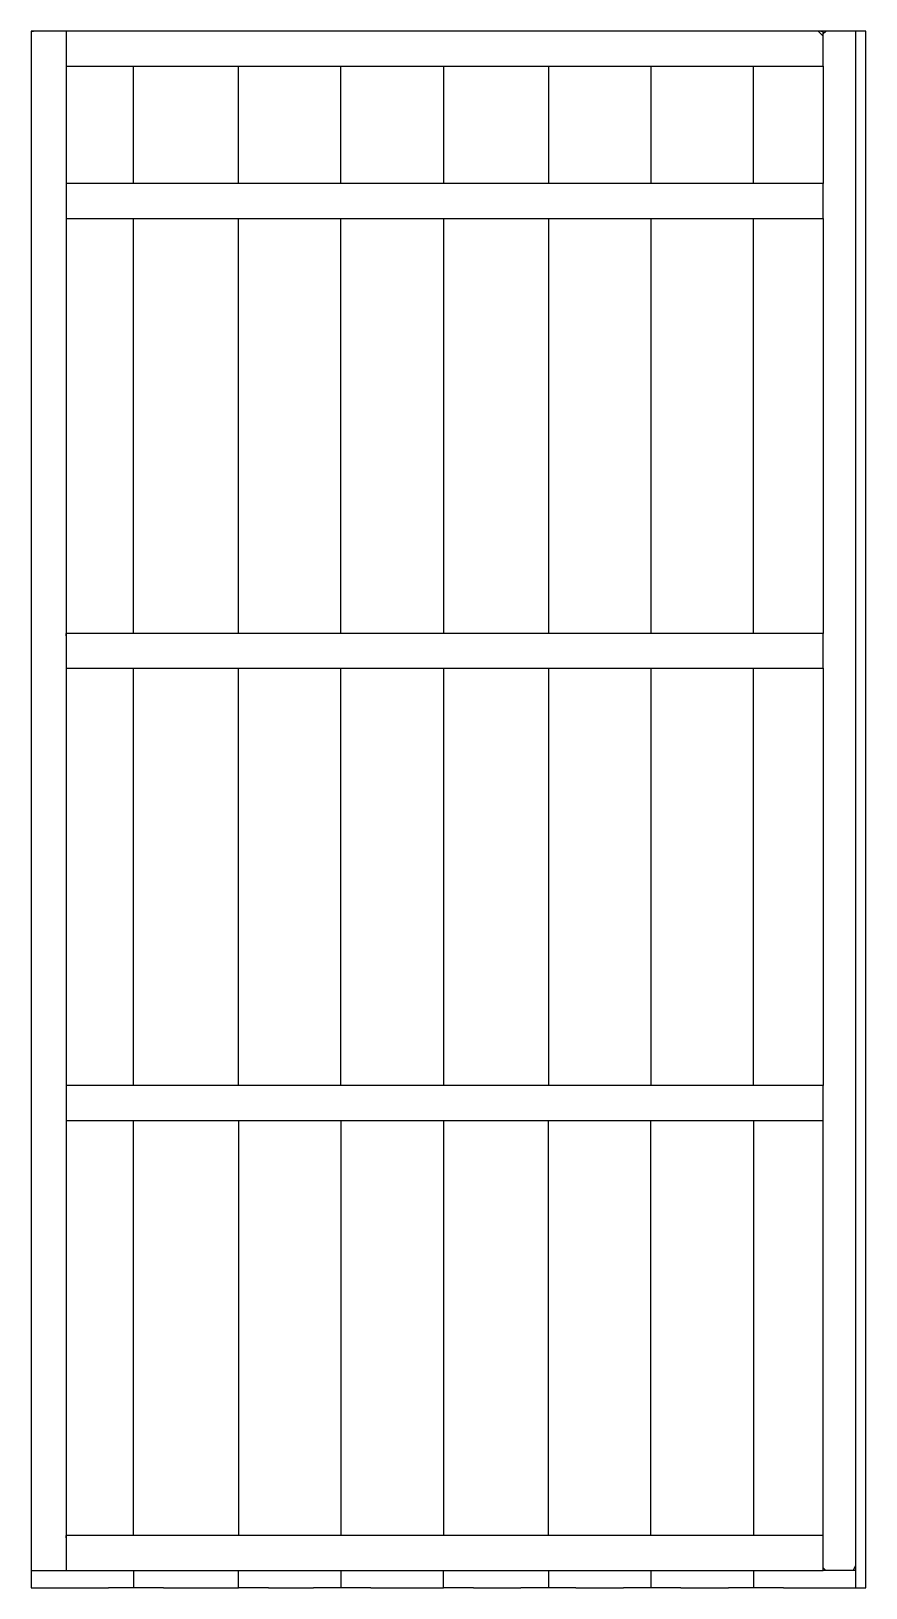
# Model space of a CAD drawing. Header units: millimetres. Extents: x -32864 to 44414, y -51818 to 3927.
# Drawn here: x -23452 to -22350, y -23077 to -21022 of the extents above; entities that cross this region are included whole.
import ezdxf

# ---------------------------------------------------------------- set-up
doc = ezdxf.new("R2010")
doc.units = ezdxf.units.MM
doc.header["$MEASUREMENT"] = 0
doc.layers.add('elements', color=4, linetype='Continuous', lineweight=25, true_color=0x00ffff)

# ---------------------------------------------------------------- blocks, each defined once
blk = doc.blocks.new('WallElement')
at = {"layer": 'elements', "color": 0, "linetype": 'ByBlock', "lineweight": -2}
for points in [[(0, 2055), (3.3, 2055)], [(46.2, 2055), (0, 2055), (0, 23.1), (46.2, 23.1)], [(46.2, 2055), (46.2, 2055)], [(46.2, 2055), (46.2, 2055)], [(46.2, 2055), (46.2, 2008.8), (46.2, 1989), (46.2, 1965.9), (46.2, 1946.1), (46.2, 1923.1), (46.2, 1900), (46.2, 1880.2), (46.2, 1857.1), (46.2, 1837.3), (46.2, 1814.2), (46.2, 1791.1), (46.2, 1771.3), (46.2, 1748.2), (46.2, 1728.4), (46.2, 1705.4), (46.2, 1682.3), (46.2, 1662.5), (46.2, 1639.4), (46.2, 1619.6), (46.2, 1596.5), (46.2, 1573.4), (46.2, 1553.6), (46.2, 1530.5), (46.2, 1510.7), (46.2, 1487.6), (46.2, 1467.9), (46.2, 1444.8), (46.2, 1421.7), (46.2, 1401.9), (46.2, 1378.8), (46.2, 1359), (46.2, 1335.9), (46.2, 1312.8), (46.2, 1293), (46.2, 1269.9), (46.2, 1250.2), (46.2, 1227.1), (46.2, 1204), (46.2, 1184.2), (46.2, 1161.1), (46.2, 1141.3), (46.2, 1118.2), (46.2, 1095.1), (46.2, 1075.3), (46.2, 1052.2), (46.2, 1032.4), (46.2, 1009.4), (46.2, 986.3), (46.2, 966.5), (46.2, 943.4), (46.2, 923.6), (46.2, 900.5), (46.2, 880.7), (46.2, 857.6), (46.2, 834.5), (46.2, 814.7), (46.2, 791.7), (46.2, 771.9), (46.2, 748.8), (46.2, 725.7), (46.2, 705.9), (46.2, 682.8), (46.2, 663), (46.2, 639.9), (46.2, 616.8), (46.2, 69.3)], [(1045.6, 2055), (46.2, 2055)], [(1039, 2055), (1045.6, 2048.4)], [(1042.3, 2055), (1045.6, 2055)], [(1045.6, 2055), (1045.6, 2055)], [(1045.6, 2051.7), (1048.9, 2055)], [(1088.5, 23.1), (1088.5, 2055), (1045.6, 2055)], [(1045.6, 2008.8), (1045.6, 2055)], [(1088.5, 2055), (1088.5, 2055)], [(1088.5, 0), (1101.7, 0), (1101.7, 2055), (1088.5, 2055)], [(46.2, 2008.8), (1045.6, 2008.8)], [(135.2, 1853.8), (135.2, 2008.8)], [(273.8, 1853.8), (273.8, 2008.8)], [(409, 1853.8), (409, 2008.8)], [(544.3, 2008.8), (544.3, 1853.8)], [(682.8, 2008.8), (682.8, 1853.8)], [(818, 2008.8), (818, 1853.8)], [(953.3, 1853.8), (953.3, 2008.8)], [(1045.6, 2008.8), (1045.6, 1853.8)], [(1045.6, 1853.8), (46.2, 1853.8)], [(1045.6, 1807.6), (1045.6, 1853.8)], [(46.2, 1807.6), (1045.6, 1807.6)], [(135.2, 1260), (135.2, 1807.6)], [(273.8, 1260), (273.8, 1807.6)], [(409, 1260), (409, 1807.6)], [(544.3, 1807.6), (544.3, 1260)], [(682.8, 1807.6), (682.8, 1260)], [(818, 1807.6), (818, 1260)], [(953.3, 1260), (953.3, 1807.6)], [(1045.6, 1807.6), (1045.6, 1260)], [(46.2, 1256.8), (46.2, 1260)], [(1045.6, 1260), (46.2, 1260)], [(1045.6, 1213.9), (1045.6, 1260)], [(46.2, 1213.9), (46.2, 1213.9)], [(46.2, 1213.9), (1045.6, 1213.9)], [(135.2, 663), (135.2, 1213.9)], [(273.8, 663), (273.8, 1213.9)], [(409, 663), (409, 1213.9)], [(544.3, 1213.9), (544.3, 663)], [(682.8, 1213.9), (682.8, 663)], [(818, 1213.9), (818, 663)], [(953.3, 663), (953.3, 1213.9)], [(1045.6, 1213.9), (1045.6, 1213.9)], [(1045.6, 1213.9), (1045.6, 663)], [(1045.6, 663), (46.2, 663)], [(1045.6, 616.8), (1045.6, 663)], [(46.2, 616.8), (1045.6, 616.8)], [(135.2, 69.3), (135.2, 616.8)], [(273.8, 616.8), (273.8, 69.3)], [(409, 616.8), (409, 69.3)], [(544.3, 616.8), (544.3, 69.3)], [(682.8, 69.3), (682.8, 616.8)], [(818, 69.3), (818, 616.8)], [(953.3, 616.8), (953.3, 69.3)], [(1045.6, 23.1), (1045.6, 616.8)], [(46.2, 66), (46.2, 69.3)], [(1045.6, 69.3), (46.2, 69.3), (46.2, 23.1), (1045.6, 23.1)], [(0, 23.1), (0, 23.1)], [(0, 23.1), (0, 0), (36.3, 0)], [(46.2, 23.1), (46.2, 23.1)], [(135.2, 23.1), (135.2, 0), (102.3, 0)], [(313.4, 0), (273.8, 0), (273.8, 23.1)], [(409, 23.1), (409, 0), (372.7, 0)], [(583.8, 0), (544.3, 0), (544.3, 23.1)], [(682.8, 23.1), (682.8, 0), (646.5, 0)], [(818, 23.1), (818, 0), (781.8, 0)], [(953.3, 23.1), (953.3, 0), (920.3, 0)], [(1045.6, 26.4), (1048.9, 23.1)], [(1045.6, 23.1), (1045.6, 23.1)], [(1055.5, 0), (1088.5, 0), (1088.5, 23.1), (1045.6, 23.1)], [(1085.2, 23.1), (1088.5, 29.7)], [(1088.5, 23.1), (1088.5, 23.1)], [(36.3, 0), (39.6, 0)], [(39.6, 0), (102.3, 0)], [(174.8, 0), (135.2, 0)], [(174.8, 0), (237.5, 0)], [(237.5, 0), (273.8, 0)], [(313.4, 0), (372.7, 0)], [(448.6, 0), (409, 0)], [(448.6, 0), (511.3, 0)], [(511.3, 0), (544.3, 0)], [(583.8, 0), (646.5, 0)], [(719.1, 0), (682.8, 0)], [(719.1, 0), (781.8, 0)], [(857.6, 0), (818, 0)], [(857.6, 0), (920.3, 0)], [(992.9, 0), (953.3, 0)], [(992.9, 0), (1055.5, 0)]]:
    blk.add_lwpolyline(points, dxfattribs=at)

msp = doc.modelspace()

# ---------------------------------------------------------------- block references
at = {"layer": 'elements'}
msp.add_blockref('WallElement', (-23451.9, -23077), dxfattribs=at)

doc.saveas('drawing.dxf')
